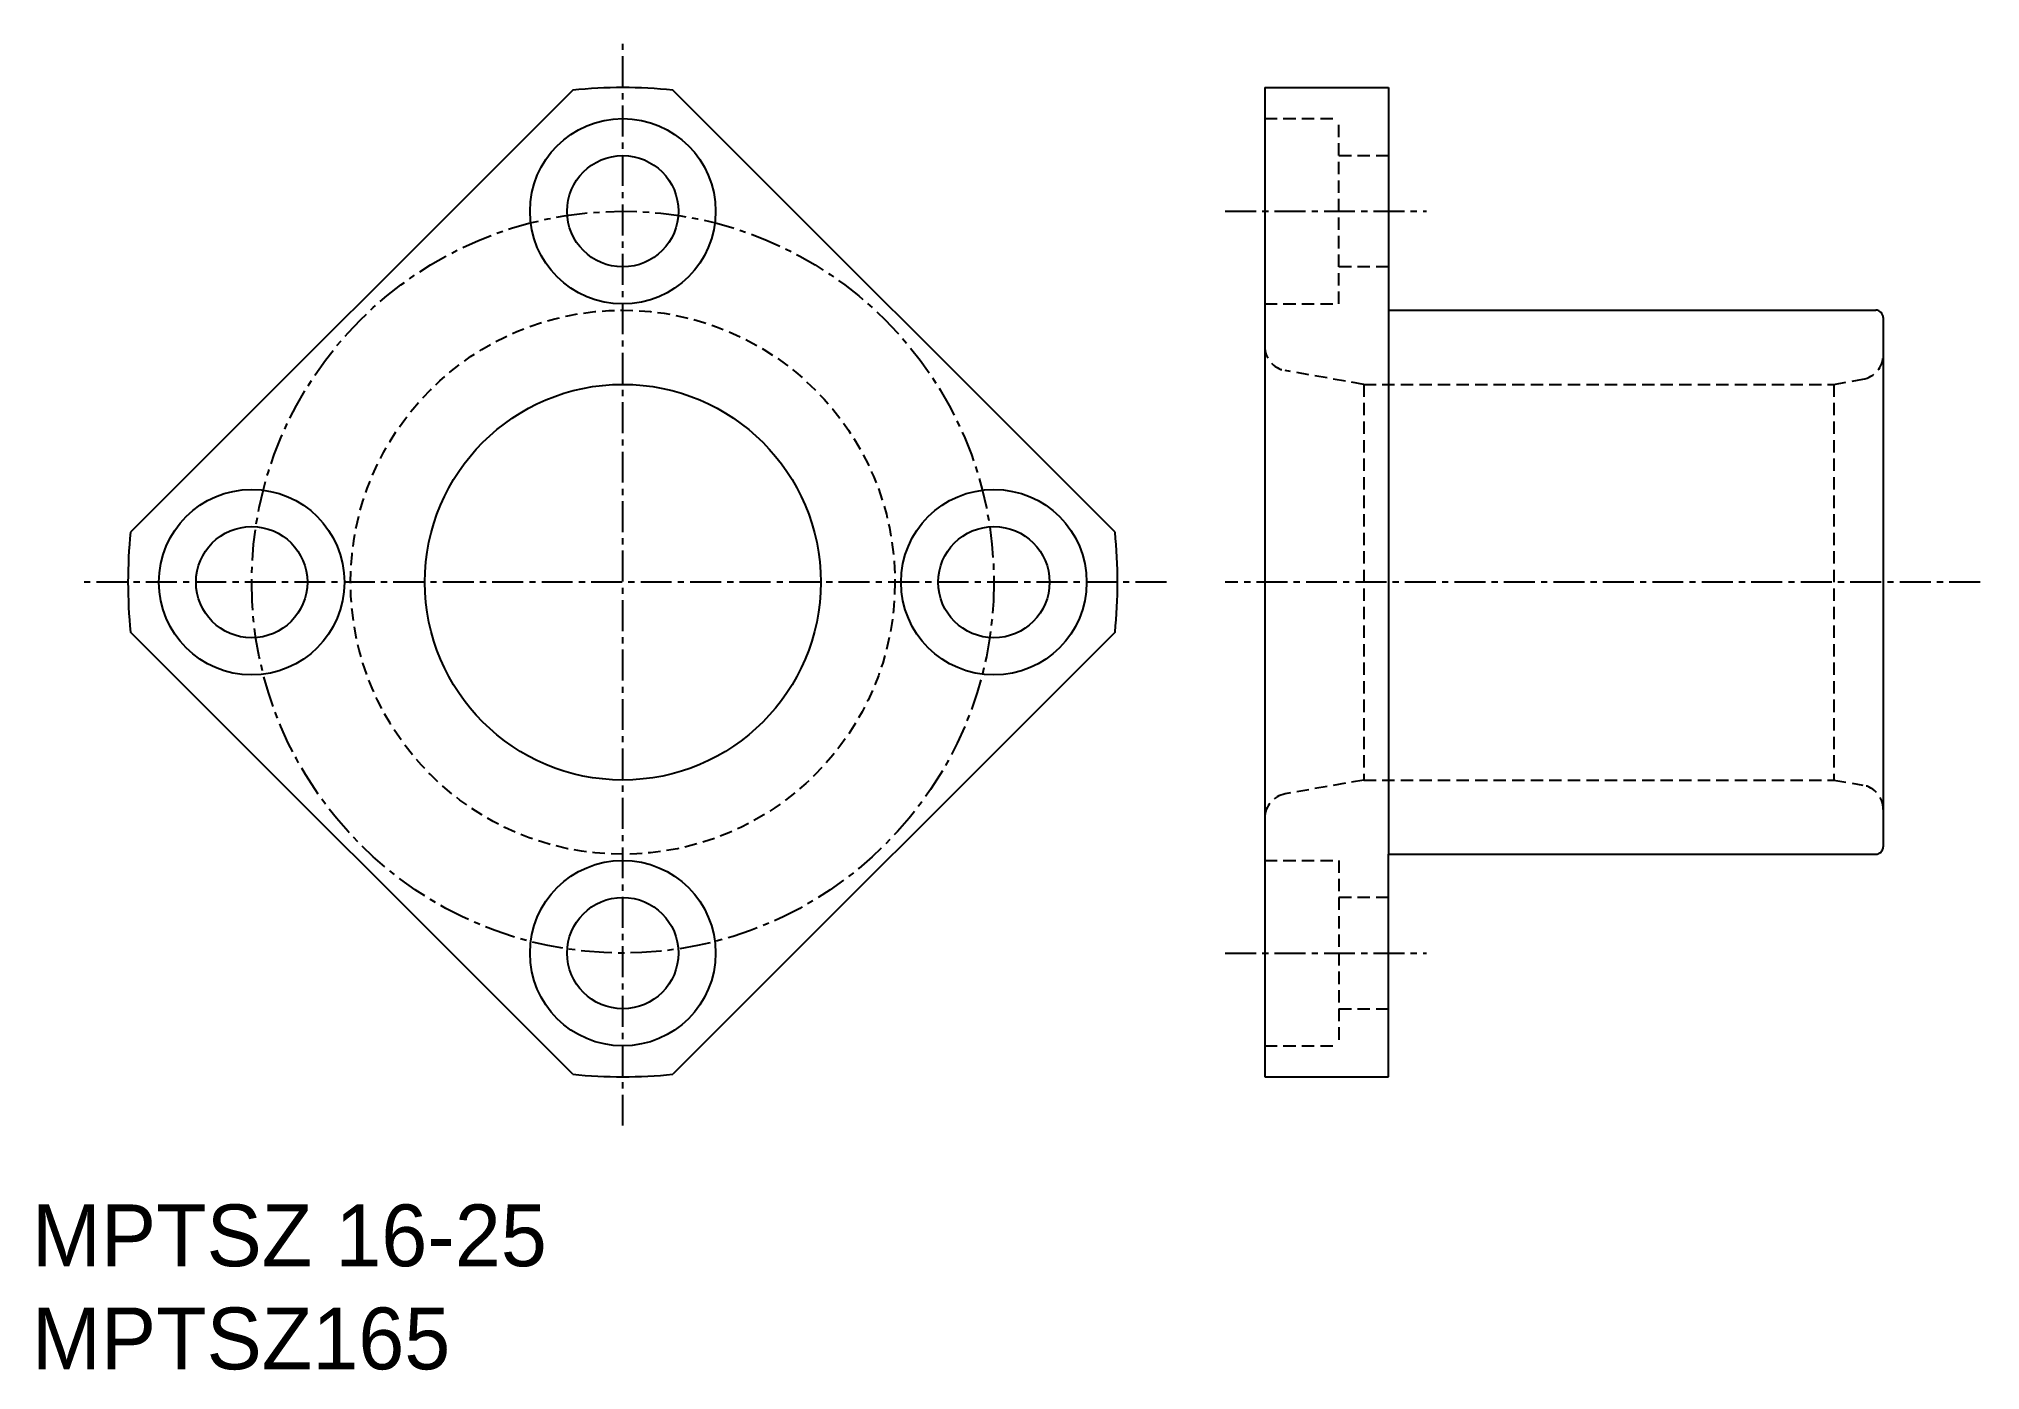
# Model space of a CAD drawing. Extents: x 73.4 to 151.8, y 61.7 to 115.5.
import ezdxf

# ---------------------------------------------------------------- set-up
doc = ezdxf.new("R2010")
doc.units = 0
doc.linetypes.add('CENTER', pattern=[2, 1.25, -0.25, 0.25, -0.25])
doc.linetypes.add('DASHED', pattern=[0.75, 0.5, -0.25])
doc.layers.get('0').update_dxf_attribs({"linetype": 'CONTINUOUS'})
doc.layers.add('CENTER', color=1, linetype='CENTER')

msp = doc.modelspace()

# ---------------------------------------------------------------- linework, layer by layer
at = {"color": 7, "linetype": 'CONTINUOUS'}
for p, q in [((94.96, 113.461), (77.085, 95.586)), ((116.88, 95.586), (99.005, 113.461)), ((122.931, 113.564), (122.931, 73.564)), ((122.931, 113.564), (127.931, 113.564)), ((127.931, 113.564), (127.931, 104.564)), ((127.931, 110.814), (127.931, 110.814)), ((127.931, 104.564), (147.631, 104.564)), ((127.931, 104.564), (127.931, 82.564)), ((147.931, 104.264), (147.931, 82.864)), ((94.96, 73.666), (77.085, 91.541)), ((116.88, 91.541), (99.005, 73.666)), ((127.931, 73.564), (127.931, 82.564)), ((127.931, 82.564), (147.631, 82.564)), ((127.931, 76.314), (127.931, 76.314)), ((122.931, 73.564), (127.931, 73.564))]:
    msp.add_line(p, q, dxfattribs=at)
at = {"color": 3, "linetype": 'DASHED'}
for p, q in [((122.931, 112.314), (125.931, 112.314)), ((125.931, 104.814), (125.931, 112.314)), ((125.931, 110.814), (127.931, 110.814)), ((127.931, 106.314), (125.931, 106.314)), ((122.931, 104.814), (125.931, 104.814)), ((126.931, 101.564), (123.757, 102.123)), ((126.931, 101.564), (126.931, 85.564)), ((126.931, 101.564), (145.931, 101.564)), ((145.931, 101.564), (147.104, 101.771)), ((145.931, 101.564), (145.931, 85.564)), ((126.931, 85.564), (123.757, 85.004)), ((126.931, 85.564), (145.931, 85.564)), ((145.931, 85.564), (147.104, 85.357)), ((122.931, 82.314), (125.931, 82.314)), ((125.931, 82.314), (125.931, 74.814)), ((127.931, 80.814), (125.931, 80.814)), ((125.931, 76.314), (127.931, 76.314)), ((122.931, 74.814), (125.931, 74.814))]:
    msp.add_line(p, q, dxfattribs=at)
at = {"color": 7, "linetype": 'CONTINUOUS'}
for centre, radius in [((96.983, 108.564), 3.75), ((96.983, 108.564), 2.25), ((96.983, 93.564), 8), ((81.983, 93.564), 3.75), ((111.983, 93.564), 3.75), ((81.983, 93.564), 2.25), ((111.983, 93.564), 2.25), ((96.983, 78.564), 3.75), ((96.983, 78.564), 2.25)]:
    msp.add_circle(centre, radius, dxfattribs=at)
at = {"color": 3, "linetype": 'DASHED'}
msp.add_circle((96.983, 93.564), 11, dxfattribs=at)
at = {"color": 7, "linetype": 'CONTINUOUS'}
for centre, radius, start, end in [((96.983, 93.564), 20, 84.19497, 95.80503), ((147.631, 104.264), 0.3, 360, 90), ((96.983, 93.564), 20, 174.19497, 185.80503), ((96.983, 93.564), 20, 354.19497, 5.80503), ((147.631, 82.864), 0.3, 270, 360), ((96.983, 93.564), 20, 264.19497, 275.80503)]:
    msp.add_arc(centre, radius, start, end, dxfattribs=at)
at = {"color": 3, "linetype": 'DASHED'}
for centre, start, end in [((123.931, 103.108), 180, 260), ((146.931, 102.755), 280, 360), ((123.931, 84.019), 100, 180), ((146.931, 84.372), 0, 80)]:
    msp.add_arc(centre, 1, start, end, dxfattribs=at)
at = {"layer": 'CENTER', "color": 1, "linetype": 'CENTER'}
for p, q in [((96.983, 71.589), (96.983, 115.538)), ((96.983, 71.589), (96.983, 115.538)), ((121.329, 108.564), (129.465, 108.564)), ((118.957, 93.564), (75.008, 93.564)), ((151.849, 93.564), (121.329, 93.564)), ((121.329, 78.564), (129.465, 78.564))]:
    msp.add_line(p, q, dxfattribs=at)
msp.add_circle((96.983, 93.564), 15, dxfattribs=at)

# ---------------------------------------------------------------- texts
at = {"color": 7, "linetype": 'CONTINUOUS'}
for s, p in [('MPTSZ 16-25', (73.105, 65.9)), ('MPTSZ165', (73.105, 61.733))]:
    msp.add_text(s, height=2.5, dxfattribs=at).set_placement(p)

doc.saveas('drawing.dxf')
